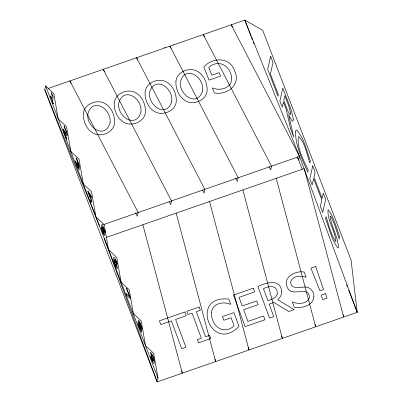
<?xml version="1.0" encoding="UTF-8"?>
<svg xmlns="http://www.w3.org/2000/svg" width="402" height="402" viewBox="0 0 402 402"><rect width="100%" height="100%" fill="white"/><g stroke="black" fill="none" stroke-linecap="round" stroke-linejoin="round"><path stroke-width="0.6" d="M48.285 88.45L244.828 20.1L262.682 30.261L351.067 260.069L357.222 312.329L157.172 381.9L44.778 89.671L45.622 85.963L53.808 93.646L58.109 118.429M250.913 35.919L244.828 20.1L299.525 156.418L298.681 160.127L297.003 156.755M103.58 224.562L299.525 156.418L357.222 312.329L348.66 290.063M106.505 237.351L304.208 168.594L343.675 317.037L343.001 314.625M58.33 119.007L66.516 126.69L70.883 151.639M70.817 151.474L79.023 159.212L83.325 183.995M83.36 184.076L91.545 191.759L95.847 216.542M95.993 216.924L104.178 224.612L108.48 249.396M108.625 249.778L116.816 257.466L121.118 282.249M121.077 282.144L129.263 289.832L133.564 314.615M133.027 313.218L141.213 320.907L145.519 345.69L153.705 353.378L158.006 378.161M299.525 156.418L231.281 24.808L232.401 27.055M204.397 36.793L203.276 34.552L271.521 166.157L270.677 169.865L268.998 166.498M171.056 48.391L169.935 46.145L238.18 177.749L237.336 181.463L235.657 178.091M137.715 59.983L136.595 57.742L204.839 189.347L203.995 193.055L202.317 189.689M104.374 71.581L103.254 69.335L171.498 200.94L170.654 204.653L169.257 201.844M71.033 83.179L69.913 80.933L138.157 212.537L137.313 216.246L135.635 212.879M44.778 89.671L99.48 225.989M251.361 37.09L252.486 40.019M253.391 42.366L254.064 44.119M297.555 157.197L302.249 169.403M346.63 284.792L347.308 286.551M173.332 44.607L173.453 44.923M164.79 47.044L165.091 47.828M45.622 85.963L158.016 378.192L157.172 381.9L104.163 238.165M315.002 324.364L315.671 326.776L276.204 178.332M281.661 335.961L282.33 338.373L242.863 189.925M248.315 347.554L248.989 349.966L209.522 201.523M214.975 359.152L215.648 361.564L176.182 213.115M181.634 370.744L182.307 373.162L142.841 224.713M138.67 324.027L139.373 327.268L140.745 330.102L140.851 329.163L139.564 324.871L138.966 323.947L138.67 324.027M330.253 216.593C331.303 227.165 338.092 236.622 338.409 247.346L338.132 247.828L337.645 247.748C331.474 239.27 329.238 228.482 325.63 218.768L326.122 216.603C328.771 224.984 330.735 233.919 335.434 241.441L335.886 241.21C335.082 230.502 327.228 220.653 328.022 209.884L328.499 210.01C334.087 217.974 336.414 227.783 339.695 236.843L339.223 238.914L334.399 224.125L331.605 217.753L330.695 216.422L330.253 216.593M281.656 291.586C281.867 294.782 280.068 297.716 277.757 299.791L294.108 309.595L288.636 311.5L273.958 302.45L269.149 304.123L273.772 316.665L269.556 318.133L257.923 286.581C265.616 282.651 280.772 278.164 281.656 291.586M141.745 331.494L141.474 332.183L139.499 328.308L137.981 323.469L138.002 321.816C141.228 326.66 136.976 319.58 138.911 320.359A4.869 0.693 70.8 0 1 139.801 322.012L141.931 328.183L141.941 329.66L140.926 328.193L141.745 331.494M231.567 77.898C232.607 87.762 220.316 91.44 212.784 87.973L212.422 88.103L214.351 92.902C226.974 95.581 241.381 84.596 234.657 71.139C230.356 56.762 212.452 56.983 203.829 67.044L209.07 80.109L220.567 76.109L219.165 72.611L211.839 75.159L208.733 67.42C218.432 58.672 230.864 65.817 231.567 77.898M83.405 113.133C82.742 121.731 87.4 131.7 96.063 134.389C103.696 136.268 113.399 131.806 114.52 123.454C115.228 114.831 110.51 104.867 101.837 102.158C94.194 100.319 84.586 104.811 83.405 113.133M114.253 102.404C113.595 111.002 118.248 120.967 126.916 123.66C134.549 125.54 144.248 121.077 145.373 112.726C146.082 104.103 141.358 94.138 132.69 91.43C125.047 89.591 115.434 94.083 114.253 102.404M145.107 91.676C144.444 100.274 149.102 110.238 157.765 112.932C165.398 114.811 175.101 110.349 176.222 101.997C176.93 93.375 172.212 83.41 163.539 80.701C155.896 78.862 146.283 83.355 145.107 91.676M175.955 80.948C175.292 89.545 179.95 99.51 188.613 102.203C196.246 104.083 205.95 99.621 207.07 91.269C207.779 82.641 203.06 72.682 194.387 69.973C186.744 68.134 177.136 72.626 175.955 80.948M211.593 312.108C210.487 325.017 222.748 336.017 234.135 325.911L231.13 317.751L223.803 320.299L222.442 316.61L233.939 312.615L239.019 326.389C211.181 354.906 188.925 294.495 228.818 299.118L230.688 304.183L230.326 304.309C223.477 301.108 212.507 303.369 211.593 312.108M293.254 119.268L293.179 120.56L292.631 121.228L291.641 120.369L288.616 114.766L293.671 136.906L290.596 128.916L286.123 109.068L283.42 102.038L282.244 107.208L279.877 101.048L282.832 88.043C286.38 98.384 291.636 108.354 293.254 119.268M78.807 165.106C78.254 165.971 77.521 162.74 77.159 162.207L78.385 167.76L77.023 165.328L75.536 160.855L75.395 161.468L77.405 167.081L79.159 169.935L79.159 168.438L78.3 165.468L79.46 167.473L79.465 165.92L76.465 157.916L76.325 158.529L78.807 165.106M290.726 113.535L290.159 114.801C286.807 110.816 285.973 105.223 283.747 100.595L284.862 95.686L288.847 106.208L290.726 113.535M117.349 267.838L117.017 268.516A5.392 0.769 70.8 0 1 116.178 267.37C114.882 264.25 113.012 260.792 113.731 257.345L114.258 257.275L115.067 258.325L117.464 264.003C117.183 265.903 115.962 258.466 114.515 259.34L116.414 263.883L117.349 267.838M150.629 352.423L151.273 356.051L153.423 361.363C152.016 362.378 150.75 354.78 150.474 356.71L152.86 362.373L153.67 363.438L154.212 363.353C154.725 360.011 152.961 353.991 150.629 352.423M67.214 134.997L66.993 135.59L66.677 135.404L63.888 131.122L66.807 138.71L66.697 139.208L63.034 129.68L63.169 129.072L65.521 132.74L66.365 133.248C66.506 130.575 64.109 128.323 64.099 125.841L66.405 131.539L67.214 134.997M104.796 235.069C103.761 237.461 101.394 228.261 100.942 227.557C101.183 225.577 102.57 233.125 103.776 233.622L103.585 231.336L101.626 226.241L102.133 224.009L105.389 232.482L105.274 232.989L102.786 226.522L102.525 227.673L104.118 231.989L104.796 235.069M277.259 293.123C277.365 298.108 271.551 299.324 267.858 300.626L263.466 288.716C268.697 285.817 277.4 284.782 277.259 293.123M116.525 265.903L116.495 266.209C113.098 262.963 113.882 254.039 116.525 265.903M151.448 354.509C153.845 366.89 154.986 357.72 151.448 354.509M295.54 131.444C295.385 145.795 302.138 159.298 307.781 172.197L308.249 170.136C303.42 159.911 296.927 148.534 298.379 136.931L298.937 136.68C305.379 143.685 306.826 154.192 309.867 163.026L310.339 160.941C306.515 150.514 304.259 138.509 296.751 130.077L296.028 130.288L295.54 131.444M313.887 296.691C313.113 305.806 301.897 308.434 294.349 307.384L292.41 302.128L292.706 302.028C298.118 304.404 307.756 304.183 309.495 297.264C308.414 284.983 291.947 297.721 287.536 287.782C281.943 277.621 295.485 270.179 304.279 272.109L306.133 277.134L305.811 277.244C300.691 275.184 292.48 275.792 290.691 281.953C290.591 289.269 299.324 287.656 304.058 287.008C309.585 286.304 314.289 291.294 313.887 296.691M110.058 122.791C105.143 140.022 86.053 127.399 87.882 113.846C92.797 96.575 111.922 109.218 110.058 122.791M140.911 112.063C135.992 129.293 116.902 116.665 118.731 103.118C123.65 85.847 142.77 98.49 140.911 112.063M171.76 101.334C166.845 118.565 147.75 105.937 149.579 92.39C154.499 75.119 173.624 87.762 171.76 101.334M202.608 90.606C197.694 107.836 178.604 95.209 180.433 81.661C185.347 64.39 204.472 77.033 202.608 90.606M50.531 96.038L53.325 104.007L52.371 100.827L53.26 96.922L51.28 92.736L52.265 95.932L51.607 98.837L50.531 96.038M87.963 191.02L87.822 191.633L90.445 198.452L90.108 199.945L90.872 201.935L91.209 200.442L91.917 202.276L91.314 199.975L91.857 197.598L91.123 195.694L87.963 191.02M90.937 196.292L90.55 197.985L88.551 192.784L90.937 196.292M126.615 288.128L126.499 288.636L129.57 296.621L125.982 293.375L126.831 295.586L130.238 298.575L130.384 297.927L126.615 288.128M270.641 56.35L267.687 69.355L278.013 96.199L278.36 94.661L270.405 73.978L273.013 62.511L270.641 56.35M312.751 165.83L309.796 178.835L312.163 184.99L313.61 178.624L321.801 199.93L320.359 206.296L322.726 212.452L325.68 199.447L323.314 193.292L322.153 198.392L313.957 177.086L315.118 171.986L312.751 165.83M141.283 327.499C140.132 327.54 140.012 324.64 139.494 323.6A2.427 0.347 70.8 0 1 139.293 322.268L140.429 324.193L141.283 327.499M184.895 311.977L159.388 320.851L160.765 324.58L171.408 320.876L181.669 348.7L185.885 347.233L175.624 319.409L186.272 315.706L184.895 311.977M199.161 307.017L186.855 311.299L188.041 314.52L192.086 313.113L201.347 338.223L197.302 339.63L198.493 342.851L210.794 338.569L209.608 335.348L205.563 336.755L196.302 311.645L200.347 310.238L199.161 307.017M253.28 288.194L233.456 295.088L245.094 326.64L264.918 319.746L263.541 316.017L247.933 321.444L243.612 309.726L258.154 304.671L256.777 300.942L242.24 305.997L239.049 297.354L254.657 291.927L253.28 288.194M315.686 266.496L310.917 268.154L319.987 290.792L323.52 289.566L315.686 266.496M325.459 293.646L321.113 295.158L322.766 299.631L327.107 298.118L325.459 293.646"/></g></svg>
